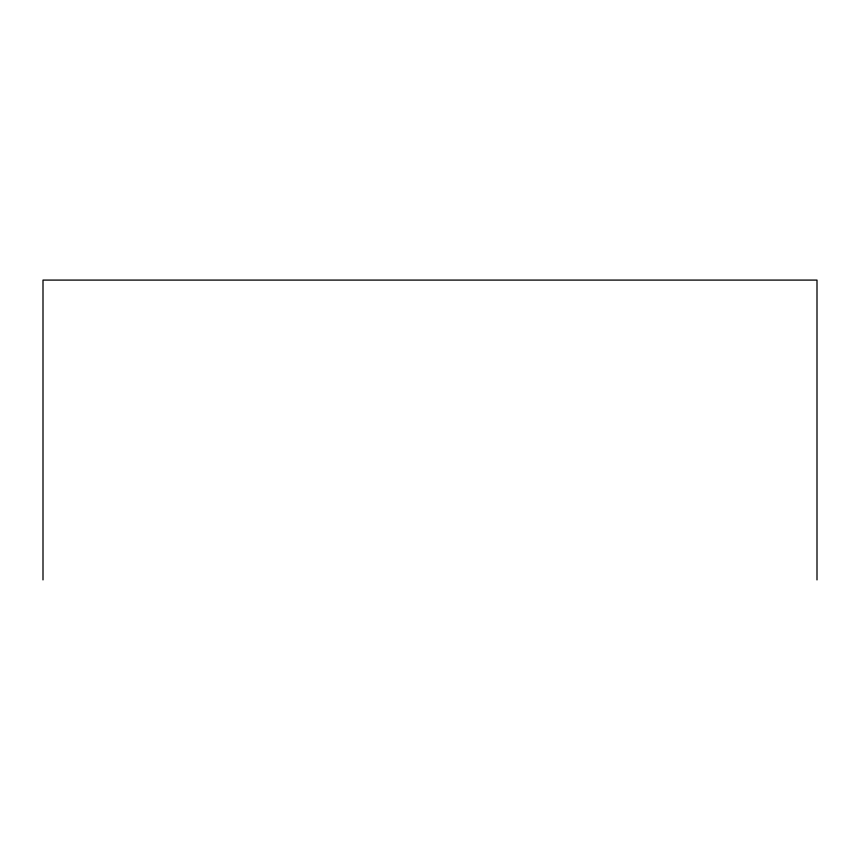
<?xml version="1.0" encoding="UTF-8"?>
<svg xmlns="http://www.w3.org/2000/svg" width="860" height="860" viewBox="0 0 860 860"><rect width="100%" height="100%" fill="white"/><g stroke="black" fill="none" stroke-linecap="round" stroke-linejoin="round"><path stroke-width="1.29" d="M817 579.909L817 280.091L43 280.091L43 579.909"/></g></svg>
